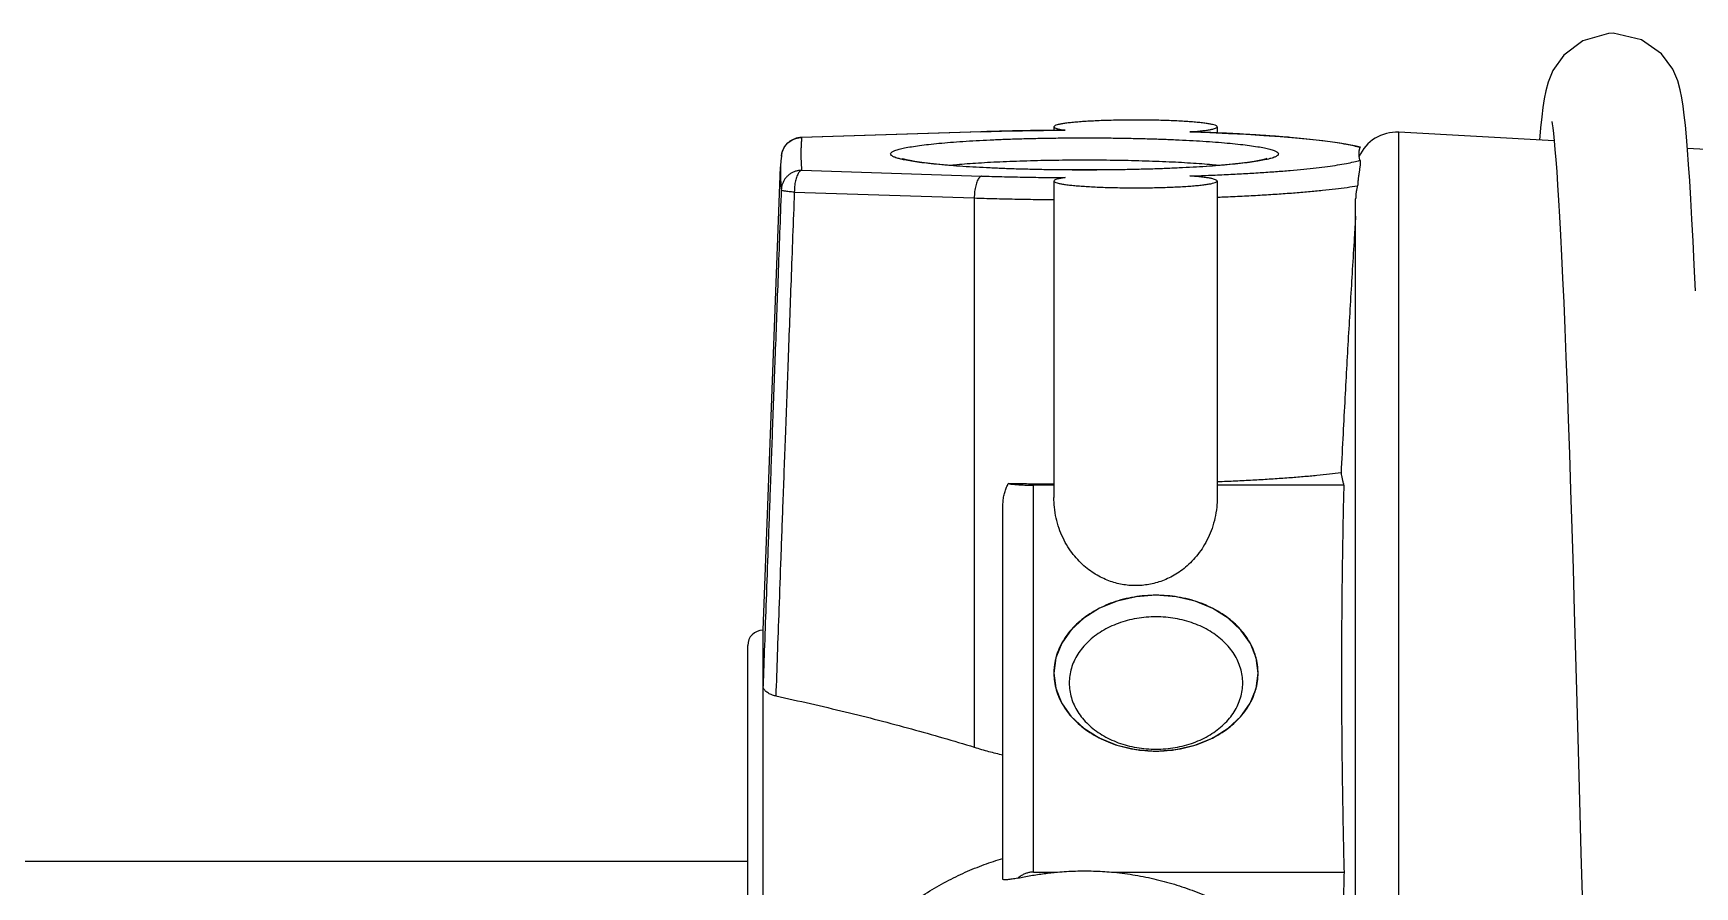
# Model space of a CAD drawing. Header units: millimetres. Extents: x 21899 to 38731, y -5425 to 3612.
# Drawn here: x 24246.6 to 24328, y 3193.4 to 3235.3 of the extents above; entities that cross this region are included whole.
import ezdxf

# ---------------------------------------------------------------- set-up
doc = ezdxf.new("R2010")
doc.units = ezdxf.units.MM

msp = doc.modelspace()

# ---------------------------------------------------------------- linework, layer by layer
at = {"color": 7, "linetype": 'Continuous'}
for p, q in [((24296.60988160016, 3230.664662425159), (24296.60988160016, 3230.494605169857)), ((24304.60988160016, 3230.664662425159), (24304.60988160016, 3230.369208770557)), ((24293.03728747235, 3230.423542422359), (24284.22128798406, 3230.140998345658)), ((24296.10652744376, 3230.490132317958), (24297.11833837696, 3230.499123364058)), ((24297.11834089266, 3230.499054475658), (24297.16443015416, 3230.495917272856)), ((24303.27125296986, 3230.416676017958), (24303.34458660075, 3230.418185725357)), ((24303.34459043656, 3230.418251050556), (24304.25282222406, 3230.384942342058)), ((24311.41381552956, 3229.72856357586), (24311.61523856566, 3229.681833024657)), ((24321.11687272106, 3229.972687407357), (24313.50310578396, 3230.395855155759)), ((24311.60716724706, 3229.662763560358), (24311.60155593876, 3229.646381850456)), ((24329.15803545516, 3229.525765304759), (24327.64598538066, 3229.609803971958)), ((24282.35988160016, 3206.000011230855), (24283.22285066046, 3228.709723344757)), ((24296.60988160016, 3228.007207069859), (24296.60988160016, 3212.502892842658)), ((24304.60988160016, 3228.007207069859), (24304.60988160016, 3212.50289283826)), ((24311.39211849806, 3185.136022333456), (24311.39211849806, 3227.135544559958)), ((24296.60988160016, 3213.105373380757), (24295.60988160016, 3213.105373380757)), ((24310.80950553006, 3213.105373380757), (24304.60988160016, 3213.105373380757)), ((24294.10988160016, 3193.802293684559), (24294.10988160016, 3212.054786024259)), ((24282.35988160016, 3203.261846316058), (24282.35988160016, 3206.000011230855)), ((24281.60988160016, 3183.074981882957), (24281.60988160016, 3205.250005018956)), ((23876.46043046948, 3194.69041973976), (24281.60988160016, 3194.69041973976)), ((24295.60988160016, 3194.149737433356), (24296.79025117706, 3194.149737433356)), ((24299.42951202326, 3194.149737433356), (24310.82286514866, 3194.149737433356))]:
    msp.add_line(p, q, dxfattribs=at)
at = {"color": 9, "linetype": 'Continuous'}
for p, q in [((24284.25332054976, 3230.138057278156), (24284.22129414926, 3230.140998543058)), ((24293.06932003796, 3230.420601354956), (24284.25331954686, 3230.138057246058)), ((24293.06932003796, 3230.420601354956), (24293.03728747235, 3230.423542422359)), ((24313.50310578396, 3133.604167306057), (24313.50310578396, 3230.395855155759)), ((24284.25331903876, 3228.533812265356), (24293.06932003796, 3228.251268140157)), ((24283.89328033946, 3227.459790275556), (24292.70927992646, 3227.177246195657)), ((24292.70927992646, 3227.177246195657), (24292.70927992646, 3200.268376935055)), ((24295.60988160016, 3194.149737433356), (24295.60988160016, 3213.105373380757)), ((24282.35988160016, 3183.012189320856), (24282.35988160016, 3203.261522728157))]:
    msp.add_line(p, q, dxfattribs=at)
at = {"color": 7, "linetype": 'Continuous'}
for points in [[(24324.00402383956, 3235.250011230855), (24323.78604527636, 3235.242046850355), (24322.52729430606, 3234.884593550658), (24321.58593924826, 3234.181667548255), (24321.05388724286, 3233.428520471556), (24320.82187031746, 3232.857313527456), (24320.70612529656, 3232.424751907958), (24320.62863903516, 3232.030007570458), (24320.56487344726, 3231.615444821357), (24320.50644507616, 3231.150707024557), (24320.45002408315, 3230.617727859259), (24320.39490488535, 3230.012813865957)], [(24327.65180460026, 3229.539628394858), (24327.59881255246, 3230.178674138559), (24327.54549926956, 3230.743393870056), (24327.49109131435, 3231.240684530858), (24327.43398043176, 3231.680899069357), (24327.37045231266, 3232.081237629358), (24327.29063537456, 3232.474039982357), (24327.16643565155, 3232.917974886856), (24326.92571624226, 3233.483014666257), (24326.37105475405, 3234.234529745059), (24325.38890927026, 3234.929743291257), (24324.00402930655, 3235.250011230259)], [(24320.99681007816, 3230.923956697756), (24321.01573319746, 3230.815375108759), (24321.04419834356, 3230.617644245358), (24321.07845954076, 3230.337023584259), (24321.11620697066, 3229.979843090157), (24321.15622503676, 3229.549717019559), (24321.19800812156, 3229.046482604557), (24321.24129764875, 3228.468602549558), (24321.28597104476, 3227.813527392056), (24321.33198230706, 3227.077949197359), (24321.37933090066, 3226.257955015157), (24321.42804316166, 3225.349155416756), (24321.47810638096, 3224.347925314956), (24321.52944421615, 3223.252261079557), (24321.58198281836, 3222.060713288858), (24321.63565378526, 3220.77233962356), (24321.69039274106, 3219.386740812159), (24321.74614092386, 3217.904019581558), (24321.80288326886, 3216.323683325558), (24321.86063977575, 3214.644654381758), (24321.91943275006, 3212.866105446457), (24321.97928554076, 3210.987530706057), (24322.04022230925, 3209.008794645859), (24322.10226786116, 3206.930183130557), (24322.16544752446, 3204.752456804556), (24322.22978705946, 3202.476906773758), (24322.29531250766, 3200.10541559806), (24322.36201747456, 3197.641735161356), (24322.42981393325, 3195.093509640858), (24322.49860146396, 3192.469853509057)], [(24283.25762277616, 3229.23417188746), (24283.28162661426, 3229.377754817855), (24283.32626178386, 3229.516427570059), (24283.39081756376, 3229.647563492657), (24283.47426271286, 3229.768463580956), (24283.57508274836, 3229.876354009655), (24283.69136091076, 3229.968676173557), (24283.82067365736, 3230.043074976656), (24283.96036680076, 3230.097638133357), (24284.10703803706, 3230.130754375059), (24284.22125914156, 3230.140997418057)], [(24293.03728747235, 3230.423542422359), (24294.04019215686, 3230.452135250958), (24295.06511143385, 3230.474366909057), (24296.10652744376, 3230.490132317958)], [(24304.25282222406, 3230.384942342058), (24305.17000224656, 3230.344527446359), (24306.05117436896, 3230.298502686455), (24306.89207825976, 3230.247032075658), (24307.68880234136, 3230.190269500858), (24308.43787559266, 3230.128333238055), (24309.13640970726, 3230.061259235557), (24309.78234789026, 3229.988907937855), (24310.37496644676, 3229.91075680816), (24310.91608314146, 3229.825360884359), (24311.41381552956, 3229.72856357586)], [(24283.25762280166, 3229.234171428558), (24283.23805670826, 3228.992064647256), (24283.22443624996, 3228.748137291259), (24283.22287803846, 3228.709722234158)], [(24298.10988160016, 3228.550456930658), (24297.29768294556, 3228.553371115755), (24296.49187319046, 3228.562087676757), (24295.69881741106, 3228.576528066358), (24294.92480289786, 3228.596560294056), (24294.17602143346, 3228.621996637157), (24293.45853810906, 3228.652589846657), (24292.77825909056, 3228.688027165957), (24292.14094413166, 3228.727917839955), (24291.55221873536, 3228.771771604657), (24291.01756841856, 3228.818963990459), (24290.54242943816, 3228.868666560957), (24290.13221959086, 3228.919728466259), (24289.80385722416, 3228.968577359556), (24289.56421826695, 3229.011132422358), (24289.39460654756, 3229.046947031959), (24289.28061450036, 3229.075537225355), (24289.21184674756, 3229.096040037759), (24289.19594650696, 3229.101433466658)], [(24307.04243211065, 3229.108431154757), (24307.04129751466, 3229.107960404355), (24307.01492811835, 3229.098373503555), (24306.94916636226, 3229.078319976055), (24306.83614571336, 3229.04950462476), (24306.66504638676, 3229.012987495757), (24306.42079704166, 3228.969376940058), (24306.08591578246, 3228.919506686259), (24305.67581674136, 3228.868493529655), (24305.20079816086, 3228.818829806358), (24304.66628489336, 3228.771669439957), (24304.07771159406, 3228.72784215516), (24303.44055547636, 3228.687972912659), (24302.76043650096, 3228.652552583957), (24302.04311051726, 3228.621972510758), (24301.29447991586, 3228.596545948159), (24300.52060663966, 3228.576520604758), (24299.72767971606, 3228.562084630656), (24298.92198380096, 3228.553370422258), (24298.10988160016, 3228.550456930658)], [(24328.03525360946, 3222.627623210657), (24327.97856742705, 3223.894162551056), (24327.92255629586, 3225.065096986258), (24327.86721827416, 3226.14135796576), (24327.81253619786, 3227.124465689856), (24327.75846937176, 3228.016554275258), (24327.70493936116, 3228.820422172859), (24327.65180460026, 3229.539628394858)]]:
    msp.add_lwpolyline(points, dxfattribs=at)
at = {"color": 2, "linetype": 'Continuous'}
for points in [[(24301.60988160016, 3207.714384643456), (24300.63870984406, 3207.641691777357), (24299.70452971846, 3207.426382027857), (24298.84292385395, 3207.076656476358), (24298.07434769426, 3206.596431311857), (24297.45495925385, 3206.020795434059), (24296.99383051466, 3205.364282110859), (24296.70852572706, 3204.651897730859), (24296.60988160016, 3203.897453216559), (24296.70510582346, 3203.156074017257), (24296.98715143216, 3202.442933721257), (24297.44527539666, 3201.785195620956), (24298.07434769426, 3201.198475121357), (24298.82840352265, 3200.725642480658), (24299.68840498686, 3200.373623125357), (24300.62159489826, 3200.155825363356), (24301.60988203726, 3200.080521789758)], [(24301.60988160016, 3200.080521789758), (24302.58105335626, 3200.153214655857), (24303.51523348196, 3200.368524405356), (24304.37683934635, 3200.718249956859), (24305.14541550616, 3201.198475121357), (24305.76480394656, 3201.774110999158), (24306.22593268576, 3202.430624322358), (24306.51123747326, 3203.143008702358), (24306.60988160016, 3203.897453216559), (24306.51465737696, 3204.638832415956), (24306.23261176825, 3205.351972711956), (24305.77448780376, 3206.009710812257), (24305.14541550616, 3206.596431311857), (24304.39135967765, 3207.069263952559), (24303.53135821345, 3207.421283307856), (24302.59816830206, 3207.639081069858), (24301.60988116306, 3207.714384643456)]]:
    msp.add_lwpolyline(points, dxfattribs=at)
at = {"color": 7, "linetype": 'Continuous'}
for centre, radius, start, end in [((24313.39211849806, 3228.398937074657), 2, 86.81881427446133, 156.185568357064), ((24282.35988160016, 3205.250011230855), 0.75, 90, 180)]:
    msp.add_arc(centre, radius, start, end, dxfattribs=at)
for points, start_tangent, end_tangent in [([(24304.60924850306, 3230.664737521758), (24304.60926469816, 3230.670496236056), (24304.57861309466, 3230.706116207057), (24304.50209463236, 3230.741257091056), (24304.38059365306, 3230.775512762757), (24304.21551436486, 3230.808487327457), (24304.00876461356, 3230.839799696758), (24303.76273383246, 3230.86908799216), (24303.48026542766, 3230.896013728157), (24303.16462391556, 3230.920265723758), (24302.81945719426, 3230.94156369846), (24302.44875438406, 3230.959661512057), (24302.05679972426, 3230.974350009059), (24301.64812305976, 3230.985459435557), (24301.22744748826, 3230.992861401555), (24300.79963477555, 3230.99647036436), (24300.36962916686, 3230.996244617258), (24299.94240024596, 3230.992186771658), (24299.52288550116, 3230.984343726457), (24299.11593326276, 3230.972806126159), (24298.72624667016, 3230.957707313457), (24298.35832932066, 3230.939221787958), (24298.01643321666, 3230.917563189159), (24297.70450962636, 3230.892981827859), (24297.42616341996, 3230.865761792458), (24297.18461140926, 3230.836217666456), (24296.98264517096, 3230.804690892455), (24296.82259878596, 3230.771545825559), (24296.70632186456, 3230.737165523358), (24296.63515817226, 3230.701947318255), (24296.60993010016, 3230.666298225558), (24296.60993967496, 3230.664667564757)], (0.1086025141235112, 0.9940852548579788), (0.04167943309955399, -0.9991310348780584)), ([(24296.60993967496, 3230.664667564757), (24296.63092916236, 3230.630630239855), (24296.69791262806, 3230.595355573158), (24296.81010631516, 3230.560881894755), (24296.96621354546, 3230.527607613458), (24297.11888861036, 3230.502520985057)], (0.04167943311917991, -0.9991310348772398), (0.9890449617753339, -0.1476145778262723)), ([(24303.34426155406, 3230.422213255555), (24303.57638197996, 3230.441829946056), (24303.84724992266, 3230.469559510759), (24304.08073067026, 3230.499545815757), (24304.27411153436, 3230.531441866857), (24304.42514463975, 3230.564877555258), (24304.53208449216, 3230.599466462056), (24304.59369518826, 3230.634808840459), (24304.60924850306, 3230.664737521758)], (0.9969924360588894, 0.07749891896898614), (0.108602514125154, 0.9940852548577994)), ([(24297.11888861036, 3230.502520985057), (24297.16443154556, 3230.495917050357)], (0.9890449618544938, -0.1476145772958862), (0.990230709805313, -0.1394386652204689)), ([(24303.27124898825, 3230.416675689758), (24303.34426155406, 3230.422213255555)], (0.99727221973151, 0.07381137955482733), (0.9969924360899627, 0.07749891856923996)), ([(24311.60155593876, 3229.025487644558), (24311.60987859026, 3228.989457290856), (24311.61437939066, 3228.946088405555), (24311.61540153966, 3228.896693284958), (24311.61337351596, 3228.842086939858), (24311.60865777166, 3228.782321695457), (24311.60156510456, 3228.717487648057), (24311.59269553856, 3228.649743730657), (24311.58273867226, 3228.581060609657), (24311.57220143876, 3228.512165947559), (24311.56146937456, 3228.443388227057), (24311.55080143706, 3228.374594400357), (24311.54034056026, 3228.305105846859), (24311.53012087705, 3228.233430604058), (24311.52033702136, 3228.158738276656), (24311.51157446886, 3228.082943900259), (24311.50427510206, 3228.007331321758), (24311.49877077326, 3227.932799235456)], (0.307302404286552, -0.9516119126617241), (-0.06115051777255615, -0.9981285559366331)), ([(24311.56451797976, 3229.204765446655), (24311.55756324256, 3229.335933859558), (24311.56712559856, 3229.488854859355)], (-0.1090640428641141, 0.9940347250242995), (0.1290818726556333, 0.9916339395924865)), ([(24311.60155576306, 3229.025488438958), (24311.56774439495, 3229.178341348357), (24311.56451797976, 3229.204765446655)], (-0.3073024045374773, 0.9516119125806932), (-0.1090640429786347, 0.9940347250117345)), ([(24311.56712559856, 3229.488854859355), (24311.56774375526, 3229.493523380759), (24311.60155572516, 3229.646380884758)], (0.1290818726193172, 0.9916339395972137), (0.3073024043877693, 0.951611912629038)), ([(24311.56738022446, 3229.488828089659), (24311.57029179596, 3229.500989935059), (24311.58106872096, 3229.544528211456), (24311.59128345286, 3229.584173294756)], (0.2312400201579623, 0.9728967329975702), (0.249032670269341, 0.9684950847260516)), ([(24311.59128345286, 3229.584173294756), (24311.60038507306, 3229.61872551146), (24311.60776897496, 3229.646847990458), (24311.61291108146, 3229.667440237059), (24311.61533350256, 3229.67940140286)], (0.2490326699780936, 0.968495084800941), (-0.2930364925401188, 0.9561012572106498)), ([(24311.61447893766, 3229.681263106755), (24311.61002156876, 3229.670907425159), (24311.60764489956, 3229.662605965557)], (-0.6139121330087485, 0.7893743680565317), (-0.3133226332769915, -0.949646738253953)), ([(24311.61533350256, 3229.67940140286), (24311.61447893766, 3229.681263106755)], (-0.2930364814567301, 0.9561012606076092), (-0.6139121351483423, 0.789374366392527)), ([(24297.16443154456, 3228.175952444457), (24296.96621354546, 3228.144261881658), (24296.81010631516, 3228.110987600357), (24296.69791262806, 3228.076513921857), (24296.63092916236, 3228.041239255257), (24296.60993967496, 3228.007201930359)], (-0.9902307097890137, -0.1394386653362195), (-0.04167943319950296, -0.999131034873889)), ([(24304.60924850306, 3228.007131973256), (24304.59369518826, 3228.037060654558), (24304.53208449216, 3228.072403033057), (24304.42514463975, 3228.106991939858), (24304.27411153436, 3228.140427628259), (24304.08073067026, 3228.172323679257), (24303.84724992266, 3228.202309984259), (24303.57638197996, 3228.230039549057), (24303.27124711836, 3228.25519395946)], (-0.1086025141211941, 0.994085254858232), (-0.9972722197223411, 0.07381137967871122)), ([(24296.60993967496, 3228.007201930359), (24296.60993010016, 3228.005571269456), (24296.63515817226, 3227.969922176857), (24296.70632186456, 3227.934703971656), (24296.82259878596, 3227.900323669459), (24296.98264517096, 3227.867178602657), (24297.18461140926, 3227.835651828558), (24297.42616341996, 3227.806107702658), (24297.70450962636, 3227.778887667257), (24298.01643321666, 3227.754306305858), (24298.35832932066, 3227.732647707158), (24298.72624667016, 3227.714162181557), (24299.11593326276, 3227.699063368858), (24299.52288550116, 3227.687525768659), (24299.94240024596, 3227.679682723359), (24300.36962916686, 3227.675624877756), (24300.79963477555, 3227.675399130658), (24301.22744748826, 3227.679008093455), (24301.64812305976, 3227.686410059458), (24302.05679972426, 3227.697519485959), (24302.44875438406, 3227.712207982957), (24302.81945719426, 3227.730305796656), (24303.16462391556, 3227.751603771358), (24303.48026542766, 3227.775855766857), (24303.76273383246, 3227.80278150296), (24304.00876461356, 3227.832069798358), (24304.21551436486, 3227.863382167558), (24304.38059365306, 3227.896356732257), (24304.50209463236, 3227.930612403958), (24304.57861309466, 3227.965753287957), (24304.60926469816, 3228.001373258958), (24304.60924850306, 3228.007131973256)], (-0.04167943308824704, -0.99913103487853), (-0.1086025141307586, 0.994085254857187)), ([(24311.48264238315, 3227.775111794956), (24311.44385187306, 3227.613707929158), (24311.41647412046, 3227.459624541956), (24311.39967262225, 3227.313546395057), (24311.39251261415, 3227.175329035457), (24311.39211840466, 3227.135036299256)], (-0.2620519143756944, -0.965053777865272), (4.457176184448218e-05, -0.9999999990066791)), ([(24311.49063691206, 3227.804162512559), (24311.48660605506, 3227.789610476058), (24311.48264238315, 3227.775111794956)], (-0.2685314770778593, -0.9632709098786193), (-0.2620519133845594, -0.9650537781344061)), ([(24311.49877077326, 3227.932799235456), (24311.49470995446, 3227.867574018655), (24311.49063691206, 3227.804162512559)], (-0.06115051766863461, -0.9981285559429998), (-0.06507793888954372, -0.997880184125273)), ([(24311.39180476716, 3226.288831627458), (24311.32484149055, 3225.237551318358), (24311.22800330746, 3223.67895064336), (24311.13409285996, 3222.120391713357), (24311.04347043366, 3220.567946602856), (24310.95542043266, 3219.00915273096), (24310.86671390966, 3217.382878927656), (24310.77433894286, 3215.622514800758), (24310.67818581966, 3213.707800459757)], (-0.06419315087437921, -0.9979374927222743), (-0.04897970806547588, -0.9987997738274779)), ([(24310.67818581966, 3213.707800459757), (24310.11195836086, 3213.640569064559), (24309.49368881916, 3213.576580917157), (24308.82604292256, 3213.516111441757), (24308.11192189326, 3213.459423259959), (24307.35442239576, 3213.406762010756), (24306.55682855146, 3213.358355894157), (24305.72259824305, 3213.314414716457), (24304.85534967815, 3213.275129033758), (24304.60990537736, 3213.265098299558)], (-0.9919724692255685, -0.1264540244457593), (-0.9992036865825077, -0.03989978345713092)), ([(24310.67818581966, 3213.707800459757), (24310.70266842726, 3213.562190319459), (24310.73354191176, 3213.408573532557), (24310.76980013285, 3213.253966021755), (24310.80950553006, 3213.105373380757)], (0.1503462856538328, -0.9886333973673438), (0.2724216764568661, -0.9621779618118629)), ([(24294.10988160016, 3212.054786024255), (24294.12299087745, 3212.329753183058), (24294.15951902016, 3212.579387848557), (24294.21571371106, 3212.803601353258), (24294.28879946816, 3213.003884561458), (24294.37659113586, 3213.181264333358)], (0, 1), (0.4943739832387896, 0.8692493110130218)), ([(24296.60987938505, 3213.148310225759), (24295.95390604695, 3213.155000477756), (24295.16083113766, 3213.166378025959), (24294.37659113586, 3213.181264333358)], (-0.9999651732956839, 0.008345789101864492), (-0.9997723717851899, 0.0213355247185597)), ([(24294.37659113586, 3213.181264333358), (24294.49374120366, 3213.163847234657), (24294.62125503625, 3213.14905040916), (24294.75519263415, 3213.136768199158), (24294.89312117026, 3213.126786941855), (24295.03480122846, 3213.118834612756), (24295.17844008136, 3213.112817753059), (24295.32267019496, 3213.108632869957), (24295.46716412946, 3213.106172571159), (24295.60988160016, 3213.105373380757)], (0.9859140521763043, -0.1672527480231625), (1, 0)), ([(24310.80950553006, 3213.105373380757), (24310.77486703846, 3211.533785095759), (24310.74656956576, 3209.959718332957), (24310.72468038846, 3208.382136399658), (24310.70927604886, 3206.800036540957), (24310.70044414336, 3205.213699740456), (24310.69825422336, 3203.625388349057), (24310.70272409366, 3202.037459522457), (24310.71381727356, 3200.452378476755), (24310.73145015426, 3198.872074483457), (24310.75554375286, 3197.295711670256), (24310.78603150346, 3195.722080146155), (24310.82286514866, 3194.149737433359)], (-0.02405195574908463, -0.9997107098679319), (0.02543092478091984, -0.9996765817327058)), ([(24304.60988240446, 3212.502947550558), (24304.58531563186, 3212.024925422058), (24304.49953119676, 3211.495450587256), (24304.35658748086, 3210.990514645258), (24304.16347285645, 3210.520337591057), (24303.92867955656, 3210.092232612857), (24303.66111202226, 3209.710423518758), (24303.36927972216, 3209.376496175857), (24303.06065162916, 3209.08989231096), (24302.74125662645, 3208.848529139057), (24302.41573824376, 3208.649557842557), (24302.08732547695, 3208.489792377157), (24301.75811694526, 3208.366170759658), (24301.42925151706, 3208.275994663356), (24301.10111054276, 3208.217111206057), (24300.77358060535, 3208.188041319056), (24300.44631059996, 3208.188035660958), (24300.11881164816, 3208.217089969559), (24299.79072435546, 3208.275946619258), (24299.46192080036, 3208.366081949658), (24299.13277293486, 3208.489648555958), (24298.80439854096, 3208.649353805358), (24298.47888089366, 3208.848274708856), (24298.15945982396, 3209.089600874959), (24297.85076788906, 3209.376203621257), (24297.55886731956, 3209.710148271555), (24297.29122801866, 3210.092000956858), (24297.05637104696, 3210.520168993859), (24296.86321443396, 3210.990402858057), (24296.72024634056, 3211.495386067156), (24296.63445047555, 3212.024897236057), (24296.60988079596, 3212.502948351659)], (4.269320636733912e-05, -0.9999999990886452), (4.28657650889124e-05, 0.9999999990812632)), ([(24301.60988160016, 3207.714384643459), (24301.06928650806, 3207.692009627859), (24300.53502939916, 3207.625146907758), (24300.01337394946, 3207.514580387458), (24299.51043609236, 3207.361606358158), (24299.03211231426, 3207.168018300657), (24298.58401052425, 3206.936085857757), (24298.17138430596, 3206.668528225458), (24297.79907132456, 3206.368482272257), (24297.47143660935, 3206.039465762758), (24297.19232137796, 3205.685336114559), (24296.96499800106, 3205.310245173958), (24296.79213163756, 3204.918590539557), (24296.67574898746, 3204.514964003556), (24296.61721453095, 3204.104097718158), (24296.60988894365, 3203.897453216556)], (-1, 0), (0, -1)), ([(24306.60987425665, 3203.897453216556), (24306.60254866946, 3204.104097718158), (24306.54401421286, 3204.514964003556), (24306.42763156276, 3204.918590539557), (24306.25476519926, 3205.310245173958), (24306.02744182246, 3205.685336114559), (24305.74832659095, 3206.039465762758), (24305.42069187586, 3206.368482272257), (24305.04837889445, 3206.668528225458), (24304.63575267616, 3206.936085857757), (24304.18765088606, 3207.168018300657), (24303.70932710796, 3207.361606358158), (24303.20638925086, 3207.514580387458), (24302.68473380126, 3207.625146907758), (24302.15047669226, 3207.692009627859), (24301.60988160016, 3207.714384643459)], (0, 1), (-1, 0)), ([(24301.60988160016, 3206.657388248357), (24301.13403257676, 3206.636988194256), (24300.66416763086, 3206.576044574358), (24300.20619558686, 3206.475323790259), (24299.76587570896, 3206.336092464058), (24299.34874527495, 3206.160101510559), (24298.96004994226, 3205.949564118058), (24298.60467778016, 3205.707127916456), (24298.28709779966, 3205.435841681658), (24298.01130375346, 3205.139116995455), (24297.78076391156, 3204.820685343057), (24297.59837744636, 3204.484551187055), (24297.46643797336, 3204.134941609558), (24297.38660470815, 3203.776253153857), (24297.35988160016, 3203.412996535455)], (-1, 0), (0, -1)), ([(24305.85988160016, 3203.412996535455), (24305.83315849226, 3203.776253153857), (24305.75332522696, 3204.134941609558), (24305.62138575396, 3204.484551187055), (24305.43899928876, 3204.820685343057), (24305.20845944686, 3205.139116995455), (24304.93266540066, 3205.435841681658), (24304.61508542026, 3205.707127916456), (24304.25971325806, 3205.949564118058), (24303.87101792535, 3206.160101510559), (24303.45388749146, 3206.336092464058), (24303.01356761346, 3206.475323790259), (24302.55559556946, 3206.576044574358), (24302.08573062366, 3206.636988194256), (24301.60988160016, 3206.657388248357)], (0, 1), (-1, 0)), ([(24296.60988894365, 3203.897453216556), (24296.61721453095, 3203.690808715055), (24296.67574898746, 3203.279942429657), (24296.79213163756, 3202.87631589366), (24296.96499800106, 3202.484661259256), (24297.19232137796, 3202.109570318658), (24297.47143660935, 3201.755440670458), (24297.79907132456, 3201.42642416096), (24298.17138430596, 3201.126378207755), (24298.58401052425, 3200.858820575457), (24299.03211231426, 3200.626888132556), (24299.51043609236, 3200.433300075059), (24300.01337394946, 3200.280326045755), (24300.53502939916, 3200.169759525455), (24301.06928650806, 3200.102896805358), (24301.60988160016, 3200.080521789758)], (0, -1), (1, 0)), ([(24301.60988160016, 3200.080521789758), (24302.15047669226, 3200.102896805358), (24302.68473380126, 3200.169759525455), (24303.20638925086, 3200.280326045755), (24303.70932710796, 3200.433300075059), (24304.18765088606, 3200.626888132556), (24304.63575267616, 3200.858820575457), (24305.04837889445, 3201.126378207755), (24305.42069187586, 3201.42642416096), (24305.74832659095, 3201.755440670458), (24306.02744182246, 3202.109570318658), (24306.25476519926, 3202.484661259256), (24306.42763156276, 3202.87631589366), (24306.54401421286, 3203.279942429657), (24306.60254866946, 3203.690808715055), (24306.60987425665, 3203.897453216556)], (1, 0), (0, 1)), ([(24282.98600769266, 3202.779558562459), (24282.87307938816, 3202.808239069658), (24282.76576101036, 3202.845063562858), (24282.66715552006, 3202.889282251057), (24282.57912184385, 3202.940273114556), (24282.50316033605, 3202.997574632358), (24282.44195409736, 3203.059577234355), (24282.39695735725, 3203.125054380758), (24282.36923093116, 3203.193054687155), (24282.35988160016, 3203.261522728157)], (-0.9779557932211992, 0.2088120363032154), (2.033088139819033e-06, 0.9999999999979333)), ([(24297.35988160016, 3203.412996535455), (24297.38660470815, 3203.04973991706), (24297.46643797346, 3202.691051461457), (24297.59837744636, 3202.341441883957), (24297.78076391156, 3202.005307727955), (24298.01130375346, 3201.686876075455), (24298.28709779966, 3201.390151389358), (24298.60467778016, 3201.118865154556), (24298.96004994226, 3200.876428952957), (24299.34874527495, 3200.665891560457), (24299.76587570896, 3200.489900606957), (24300.20619558686, 3200.350669280757), (24300.66416763086, 3200.249948496657), (24301.13403257676, 3200.189004876756), (24301.60988160016, 3200.168604822658)], (0, -1), (1, 0)), ([(24301.60988160016, 3200.168604822658), (24302.08573062366, 3200.189004876756), (24302.55559556946, 3200.249948496657), (24303.01356761346, 3200.350669280757), (24303.45388749146, 3200.489900606957), (24303.87101792535, 3200.665891560457), (24304.25971325806, 3200.876428952957), (24304.61508542026, 3201.118865154556), (24304.93266540066, 3201.390151389358), (24305.20845944686, 3201.686876075455), (24305.43899928876, 3202.005307727955), (24305.62138575396, 3202.341441883957), (24305.75332522696, 3202.691051461457), (24305.83315849226, 3203.04973991706), (24305.85988160016, 3203.412996535455)], (1, 0), (0, 1)), ([(24282.98600794816, 3202.779558503458), (24286.38811007506, 3202.003280910056), (24289.63364315396, 3201.163574525857), (24292.70927992646, 3200.268376935059)], (0.977955793215036, -0.2088120363320799), (0.9556757240382859, -0.2944213145882917)), ([(24292.70927980795, 3200.268376971359), (24293.41208571386, 3200.065280112958), (24294.10988160016, 3199.890506964159)], (0.9556757240289079, -0.2944213146187326), (0.9743302478209684, -0.2251234509799682)), ([(24283.41294314346, 3183.01218932086), (24283.63493359236, 3183.954227803057), (24283.92035160476, 3184.89534830656), (24284.27135467785, 3185.833248070256), (24284.69018369306, 3186.764669633256), (24285.17885130335, 3187.685155451556), (24285.73869258396, 3188.588810022258), (24286.36975853806, 3189.468127208958), (24287.07008169876, 3190.313988825957), (24287.83494409486, 3191.11598471236), (24288.65641440366, 3191.863191091656), (24289.52350173946, 3192.545404860055), (24290.42315859916, 3193.154571455558), (24291.34199800296, 3193.685911631957), (24292.26815860026, 3194.138277900158), (24293.19266937476, 3194.513641662259), (24294.10988160016, 3194.815983606259)], (0.1986631752642481, 0.9800678256089865), (0.9596372587629987, 0.2812407004575221)), ([(24294.83702796956, 3193.847538976657), (24295.48335132446, 3193.976751697959), (24296.13474470186, 3194.07754044986), (24296.79025117706, 3194.149737433359)], (0.9760665010549753, 0.2174722637908063), (0.9961492370425068, 0.08767381330609322)), ([(24295.60988160016, 3194.149737433359), (24295.45543219756, 3194.138501241159), (24295.29924995165, 3194.103911077258), (24295.14410594916, 3194.045238105358), (24294.98973373176, 3193.960609146958), (24294.83702796956, 3193.847538976657)], (-1, 0), (-0.7629728026075862, -0.6464305859727906)), ([(24296.79025117706, 3194.149737433359), (24297.66949867796, 3194.20125314016), (24298.55026452236, 3194.20125314016), (24299.42951202326, 3194.149737433359)], (0.9961492370448695, 0.0876738132792484), (0.9961492370448695, -0.0876738132792484)), ([(24299.42951202326, 3194.149737433359), (24300.46948660846, 3194.021588103358), (24301.49793670626, 3193.821396379655), (24302.50985024536, 3193.55013904256), (24303.50028704076, 3193.209141018157), (24304.46441408896, 3192.800067106658), (24305.39752683396, 3192.324914220557), (24306.29507211256, 3191.786001635657), (24307.15267035826, 3191.185959673057), (24307.96613695876, 3190.527716863257), (24308.73150266286, 3189.814485657957), (24309.44503293646, 3189.049746757355), (24310.10324617396, 3188.237232129857), (24310.70293067656, 3187.380906807957)], (0.9961492370442118, -0.08767381328672133), (0.5446284159289451, -0.8386774639649787)), ([(24310.82286514866, 3194.149737433359), (24310.79373700576, 3192.814120227358), (24310.76628393016, 3191.42558176236), (24310.74158580976, 3190.028101272157), (24310.72034981956, 3188.66518768646), (24310.70293067656, 3187.380906807957)], (-0.02279724831015018, -0.9997401089630673), (-0.01257982360614866, -0.999920870888311)), ([(24294.83702796956, 3193.847538976657), (24294.69839789666, 3193.824403575458), (24294.56670935106, 3193.803844586957), (24294.44506427016, 3193.786931874256), (24294.33639958196, 3193.774814283959), (24294.24509323615, 3193.768854980557), (24294.17381094456, 3193.770343755757), (24294.12687415886, 3193.780916297957), (24294.10988160016, 3193.802293684555)], (-0.98573057948804, -0.1683307002960927), (0, 1))]:
    msp.add_spline(points, degree=3, dxfattribs=dict(at, start_tangent=start_tangent, end_tangent=end_tangent))
at = {"color": 9, "linetype": 'Continuous'}
for points, start_tangent, end_tangent in [([(24284.22163406626, 3230.137575917357), (24284.10056469206, 3230.126459108458), (24283.95139454856, 3230.091740774857), (24283.80931166406, 3230.034717237857), (24283.67765122096, 3229.956727039356), (24283.55950374996, 3229.859600882057), (24283.45764258566, 3229.745618656456), (24283.37445876556, 3229.617455924159), (24283.31190490496, 3229.478121112457), (24283.27144936166, 3229.330884896757), (24283.25762544696, 3229.234171638756)], (-0.999519428744717, -0.03099857354516136), (-0.09270786465172653, -0.99569335230869)), ([(24284.25331954686, 3230.138057246058), (24284.23850382346, 3229.959654754057), (24284.22732123676, 3229.781393633555), (24284.21983052166, 3229.603203385759), (24284.21607354616, 3229.425025965058), (24284.21607353706, 3229.246844391655), (24284.21983053096, 3229.068665816358), (24284.22732132056, 3228.890474262957), (24284.23850390396, 3228.712213638257), (24284.25331903876, 3228.533812265359)], (-0.0926612940013532, -0.995697687349928), (0.0926612940013532, -0.995697687349928)), ([(24284.25332054976, 3230.13805727816), (24284.22163406626, 3230.137575917357)], (-0.9999997940525756, 0.0006417903136803581), (-0.9995194287233049, -0.03099857423557517)), ([(24289.18741774786, 3229.065067069358), (24289.02672452766, 3229.10480174216), (24288.82333243036, 3229.169636210157), (24288.68691314926, 3229.235670766458), (24288.61845346076, 3229.302427997256), (24288.61844611006, 3229.369427130958), (24288.68689112716, 3229.436184450558), (24288.82329584526, 3229.502219191159), (24289.02667357796, 3229.567053940456), (24289.29555841596, 3229.630221805357), (24289.62801691696, 3229.691268210259), (24290.02165804076, 3229.749753291555), (24290.47361581366, 3229.805251523558), (24290.98059732376, 3229.857360544956), (24291.53903033446, 3229.905713366657), (24292.14501935616, 3229.949968428959), (24292.79401019336, 3229.989790737858), (24293.48085851716, 3230.024872681057), (24294.20088945195, 3230.054984787359), (24294.95007516046, 3230.07994819486), (24295.72318361616, 3230.099563435655), (24296.51282388165, 3230.113638715058), (24297.31110509906, 3230.122073107257), (24298.10988160016, 3230.124866806156)], (-0.9751026366447154, 0.2217540259127761), (1, 0)), ([(24297.11836920796, 3230.495651802059), (24296.11793262175, 3230.486742977057), (24295.08267893996, 3230.471066652557), (24294.06454389676, 3230.448977309159), (24293.06932003796, 3230.420601354959)], (-0.9999826196423056, -0.005895796240719971), (-0.999486825694993, -0.03203256565039226)), ([(24297.16443154556, 3230.495917050357), (24297.11836920796, 3230.495651802059)], (-0.999984202098757, -0.005620992164420874), (-0.9999826196415665, -0.005895796366064984)), ([(24298.10988160016, 3230.124866806156), (24298.90858433646, 3230.122073620256), (24299.70677359546, 3230.113641070158), (24300.49637480236, 3230.099567852059), (24301.26949578376, 3230.079953830256), (24302.01871346006, 3230.054990800356), (24302.73875955836, 3230.024879409659), (24303.42560753276, 3229.989798898056), (24304.07460226896, 3229.949977917258), (24304.68060356146, 3229.905723654058), (24305.23905000906, 3229.857371473958), (24305.74604324336, 3229.805263213257), (24306.19801294176, 3229.749765725359), (24306.59166726736, 3229.691281221156), (24306.92413967026, 3229.630235258559), (24307.19303867266, 3229.56706775296), (24307.39643076996, 3229.502233284958), (24307.53285005115, 3229.436198728657), (24307.60130973956, 3229.369441497758), (24307.60131709026, 3229.302442364056), (24307.53287207326, 3229.235685044558), (24307.39646735506, 3229.169650303957), (24307.19308962236, 3229.104815554656), (24307.05157604516, 3229.069481475559)], (1, 0), (-0.9741859591418893, -0.2257470199377991)), ([(24303.34444394986, 3230.414245133958), (24303.27124898825, 3230.416675689758)], (-0.9994400968678823, 0.03345882204618598), (-0.9994580395897114, 0.03291849175601852)), ([(24311.60155572516, 3229.646380884758), (24311.30240955036, 3229.725073551657), (24310.93674079836, 3229.801816803858), (24310.50645113616, 3229.876209669557), (24310.01373777696, 3229.947874614558), (24309.46107721845, 3230.016453606557), (24308.85123030766, 3230.081604675157), (24308.18726050005, 3230.143000247157), (24307.47252236246, 3230.200329923558), (24306.71062432606, 3230.253304392758), (24305.90540105785, 3230.301657190659), (24305.06090118366, 3230.345145182357), (24304.18137488376, 3230.383549342758), (24303.34444394986, 3230.414245133958)], (-0.9579010711614853, 0.2870984811309164), (-0.9994400968656294, 0.03345882211347849)), ([(24298.10988160016, 3228.547002688956), (24297.31117886396, 3228.549795874758), (24296.51298960486, 3228.558228424958), (24295.72338839806, 3228.572301642958), (24294.95026741656, 3228.591915664758), (24294.20104974026, 3228.616878694658), (24293.48100364205, 3228.646990085359), (24292.79415566766, 3228.682070597057), (24292.14516093136, 3228.721891577858), (24291.53915963886, 3228.766145841058), (24290.98071319135, 3228.814498021158), (24290.47371995706, 3228.866606281856), (24290.02175025866, 3228.922103769659), (24289.62809593296, 3228.980588273858), (24289.29562353015, 3229.041634236459), (24289.18741774786, 3229.065067069358)], (-1, 0), (-0.9751026366437038, 0.2217540259172245)), ([(24291.46954317226, 3228.780048976958), (24291.73098237636, 3228.805921648356), (24292.23062086826, 3228.84918471066), (24292.77280912406, 3228.888781490055), (24293.35347261026, 3228.924412263357), (24293.96800864536, 3228.955801795557), (24294.61223439156, 3228.982744760458), (24295.28254617476, 3229.005081133058), (24295.97426346696, 3229.022632446657), (24296.68077389976, 3229.035227115459), (24297.39501762256, 3229.042774739555), (24298.10988160016, 3229.045275568056)], (0.994641758186879, 0.1033816853747041), (1, 0)), ([(24307.05157604516, 3229.069481475559), (24306.92420478436, 3229.041647689755), (24306.59174628345, 3228.980601284857), (24306.19810515966, 3228.922116203456), (24305.74614738666, 3228.86661797146), (24305.23916587656, 3228.81450895016), (24304.68073286596, 3228.766156128459), (24304.07474384416, 3228.721901066059), (24303.42575300696, 3228.682078757258), (24302.73890468325, 3228.646996813957), (24302.01887374846, 3228.616884707659), (24301.26968803996, 3228.591921300158), (24300.49657958416, 3228.572306059457), (24299.70693931865, 3228.558230780058), (24298.90865810135, 3228.549796387757), (24298.10988160016, 3228.547002688956)], (-0.9741859591396451, -0.2257470199474843), (-1, 0)), ([(24298.10988160016, 3229.045275568056), (24298.82463342095, 3229.042775525657), (24299.53879452486, 3229.035229874058), (24300.24527023926, 3229.022637393457), (24300.93699953126, 3229.005087503458), (24301.60734117976, 3228.98275179516), (24302.25158202476, 3228.955809790456), (24302.86611953306, 3228.924421854459), (24303.44678863545, 3228.888792573758), (24303.98899035866, 3228.849196797557), (24304.48864367476, 3228.80593458076), (24304.75019010796, 3228.780052083155)], (1, 0), (0.9946418787061768, -0.1033805258443156)), ([(24303.27124711836, 3228.25519395946), (24304.18142284846, 3228.288322069457), (24305.06097344586, 3228.326727745258), (24305.90549626296, 3228.370217604559), (24306.71073368916, 3228.418572173658), (24307.47263731546, 3228.471548158555), (24308.18737417066, 3228.528879036556), (24308.85133632186, 3228.590275351959), (24309.46116821725, 3228.655426356756), (24310.01381050006, 3228.724004636857), (24310.50650371065, 3228.795668145056), (24310.93677175695, 3228.870058569657), (24311.30242506806, 3228.946799571557), (24311.60155576306, 3229.025488438958)], (0.9994580395723601, 0.03291849228283191), (0.957901071163053, 0.2870984811256858)), ([(24283.22244446036, 3228.699032576958), (24283.22055125436, 3228.644612761957), (24283.21679466526, 3228.466375635555), (24283.21679476506, 3228.288055596258), (24283.22055154966, 3228.109658110156), (24283.22804202996, 3227.931167258455), (24283.23922454886, 3227.752528908157), (24283.25404155216, 3227.573669908357)], (-0.03795836517131532, -0.9992793215680594), (0.09241559116352667, -0.9957205222902137)), ([(24284.25332054976, 3228.533812216858), (24284.10075642696, 3228.522047614057), (24283.95157272946, 3228.487164501457), (24283.80947256715, 3228.429981802157), (24283.67777804046, 3228.351832106458), (24283.55959779246, 3228.254555593656), (24283.45770574566, 3228.140434993758), (24283.37449595546, 3228.012151066658), (24283.31192227556, 3227.87271600046), (24283.27145424046, 3227.725404718858), (24283.25404176876, 3227.573675693257)], (-0.9999990189515684, -0.001400748336094076), (-0.03723689871360226, -0.9993064661925255)), ([(24284.25332054976, 3228.533812216858), (24284.20208149946, 3228.512642807058), (24284.15188552855, 3228.471617547559), (24284.10375448206, 3228.411571594257), (24284.05866816945, 3228.333727309757), (24284.01754441796, 3228.239669379058), (24283.98122038865, 3228.131312550559), (24283.95043553386, 3228.010862656658), (24283.92581654456, 3227.880771709857), (24283.90786459246, 3227.743687986756), (24283.89694512736, 3227.602402116656), (24283.89328043816, 3227.459790272358)], (-0.9776213986820688, -0.2103720533695381), (0, -1)), ([(24293.06932003796, 3228.251268140157), (24293.01299736316, 3228.226879067257), (24292.95806153725, 3228.178552274559), (24292.90586526246, 3228.107477725356), (24292.85769378475, 3228.015405508657), (24292.81473324625, 3227.904602746257), (24292.77804147865, 3227.777797768857), (24292.74852195576, 3227.638112935358), (24292.72690154676, 3227.488987750457), (24292.71371261845, 3227.334094172158), (24292.70927992646, 3227.177246195657)], (-0.9776213986764616, -0.2103720533955947), (-2.535275915284652e-10, -1)), ([(24293.06932003796, 3228.251268140157), (24294.06451498246, 3228.222892910657), (24295.08265868306, 3228.200803215059), (24296.11792246486, 3228.185126639259), (24297.16443154456, 3228.175952444457)], (0.9994868256950565, -0.03203256564840835), (0.9999842021031385, -0.005620991384941601)), ([(24283.25404155216, 3227.573669908357), (24283.09637113656, 3223.360424749757), (24282.95374009055, 3219.533291057458), (24282.82364809836, 3216.025204308557), (24282.70650251116, 3212.847287864257), (24282.60257520716, 3210.007940190357), (24282.51124118526, 3207.492048802957), (24282.43094296496, 3205.259190505658), (24282.35988160016, 3203.261846316058)], (-0.0374635988439811, -0.9992979929738963), (-0.03534288608650672, -0.9993752450421595)), ([(24283.89328033946, 3227.459790275559), (24283.73189923266, 3223.147398278557), (24283.58625979225, 3219.239128147656), (24283.45375298346, 3215.664999332559), (24283.33487313526, 3212.438539534956), (24283.22985607666, 3209.56734127046), (24283.13791828106, 3207.032182627456), (24283.05728385186, 3204.786783723957), (24282.98600794816, 3202.779558503458)], (-0.03746527817004162, -0.9992979300146886), (-0.03526614486826948, -0.9993779560437235)), ([(24283.89328043816, 3227.459790272358), (24283.75855759006, 3227.471026206458), (24283.63485438846, 3227.483737651655), (24283.52492601996, 3227.497641491758), (24283.43122086976, 3227.512428052356), (24283.35582599066, 3227.527767999058), (24283.30042061876, 3227.543319671855), (24283.26623877266, 3227.558736695457), (24283.25404176876, 3227.573675693257)], (-0.9972159432348644, 0.07456783863167687), (-0.07334425466650864, 0.9973066831759498)), ([(24304.60991080836, 3227.216739013758), (24304.91079122796, 3227.229099719058), (24305.82941417976, 3227.271329786658), (24306.71020951775, 3227.318792950759), (24307.54886499666, 3227.37125679386), (24308.34127704576, 3227.428464687058), (24309.08356252906, 3227.490136470558), (24309.77207170826, 3227.555968892859), (24310.40342227666, 3227.625638054058), (24310.97453777646, 3227.698804011659), (24311.48264238315, 3227.775111794956)], (0.9992036806084872, 0.03989993306326008), (0.98690531797834, 0.16130063033377)), ([(24292.70927992646, 3227.177246195657), (24293.69323120826, 3227.148929213359), (24294.69844310486, 3227.126350378359), (24295.72010835016, 3227.109617539256), (24296.60987858966, 3227.09995082326)], (0.9994868256949927, -0.03203256565040288), (0.9999651758534263, -0.00834548263592835))]:
    msp.add_spline(points, degree=3, dxfattribs=dict(at, start_tangent=start_tangent, end_tangent=end_tangent))

doc.saveas('drawing.dxf')
